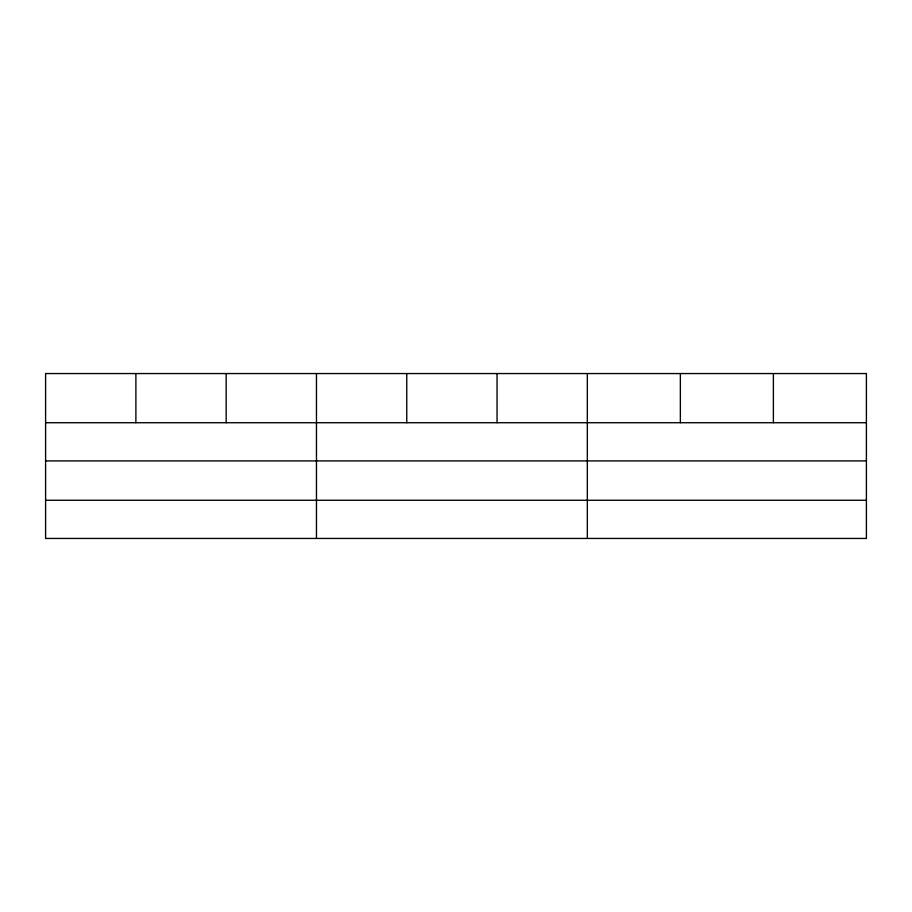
<?xml version="1.0" encoding="UTF-8"?>
<svg xmlns="http://www.w3.org/2000/svg" width="912" height="912" viewBox="0 0 912 912"><rect width="100%" height="100%" fill="white"/><g stroke="black" fill="none" stroke-linecap="round" stroke-linejoin="round"><path stroke-width="1.37" d="M866.4 460.913L866.4 373.555L45.6 373.555L45.6 538.445L866.4 538.445L866.4 460.913L45.6 460.913M45.6 422.723L866.4 422.723M45.6 500.255L866.4 500.255M773.376 373.555L773.376 422.723M680.352 373.555L680.352 422.723M587.328 373.555L587.328 538.445M497.04 373.555L497.04 422.723M406.752 373.555L406.752 422.723M316.464 373.555L316.464 538.445M226.176 373.555L226.176 422.723M135.888 373.555L135.888 422.723"/></g></svg>
